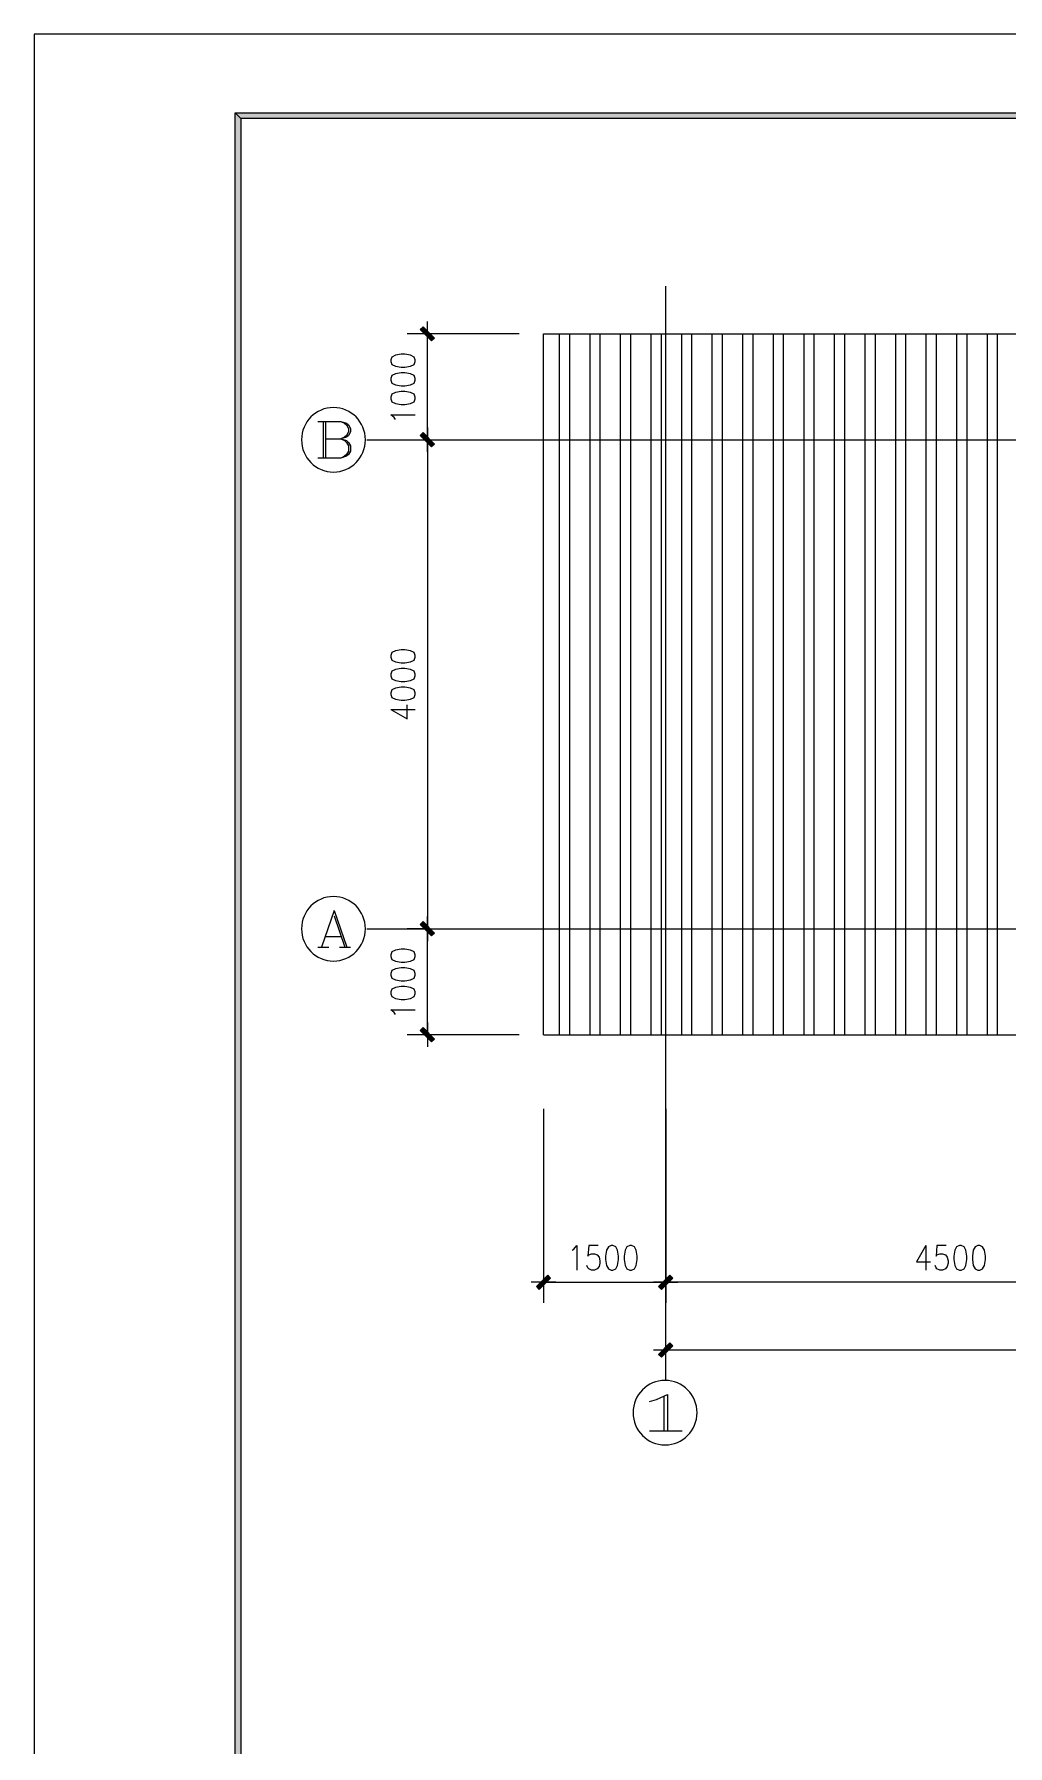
# Model space of a CAD drawing. Header units: millimetres. Extents: x 0 to 586, y 0 to 414.
# Drawn here: x 0 to 117.8, y 207 to 414.1 of the extents above; entities that cross this region are included whole.
import ezdxf

# ---------------------------------------------------------------- set-up
doc = ezdxf.new("R2010")
doc.units = ezdxf.units.MM

msp = doc.modelspace()

# ---------------------------------------------------------------- hatches: boundary and pattern name
h = msp.add_hatch(color=0)
h.dxf.hatch_style = 2
h.paths.add_polyline_path([(576.117861, 404.569083), (575.429944, 403.877639), (24.994306, 403.877639), (24.302861, 404.569083)])
h = msp.add_hatch(color=0)
h.dxf.hatch_style = 2
h.paths.add_polyline_path([(24.302861, 404.569083), (24.994306, 403.877639), (24.994306, 10.205861), (24.302861, 9.514417)])
h = msp.add_hatch(color=0)
h.dxf.hatch_style = 2
h.paths.add_polyline_path([(48.425806, 377.327583), (48.076556, 376.978333), (46.697194, 378.357694), (47.042917, 378.706944)])
h = msp.add_hatch(color=0)
h.dxf.hatch_style = 2
h.paths.add_polyline_path([(48.425806, 364.511167), (48.076556, 364.161917), (46.697194, 365.541278), (47.042917, 365.890528)])
h = msp.add_hatch(color=0)
h.dxf.hatch_style = 2
h.paths.add_polyline_path([(46.697194, 365.541278), (47.042917, 365.890528), (48.425806, 364.511167), (48.076556, 364.161917)])
h = msp.add_hatch(color=0)
h.dxf.hatch_style = 2
h.paths.add_polyline_path([(46.697194, 306.3875), (47.042917, 306.733222), (48.425806, 305.353861), (48.076556, 305.004611)])
h = msp.add_hatch(color=0)
h.dxf.hatch_style = 2
h.paths.add_polyline_path([(48.425806, 305.353861), (48.076556, 305.004611), (46.697194, 306.3875), (47.042917, 306.733222)])
h = msp.add_hatch(color=0)
h.dxf.hatch_style = 2
h.paths.add_polyline_path([(46.697194, 293.571083), (47.042917, 293.916806), (48.425806, 292.537444), (48.076556, 292.188194)])
h = msp.add_hatch(color=0)
h.dxf.hatch_style = 2
h.paths.add_polyline_path([(62.120639, 263.973028), (62.469889, 263.623778), (61.090528, 262.244417), (60.741278, 262.593667)])
h = msp.add_hatch(color=0)
h.dxf.hatch_style = 2
h.paths.add_polyline_path([(76.909083, 263.973028), (77.258333, 263.623778), (75.878972, 262.244417), (75.529722, 262.593667)])
h = msp.add_hatch(color=0)
h.dxf.hatch_style = 2
h.paths.add_polyline_path([(75.878972, 262.244417), (75.529722, 262.593667), (76.909083, 263.973028), (77.258333, 263.623778)])
h = msp.add_hatch(color=0)
h.dxf.hatch_style = 2
h.paths.add_polyline_path([(76.909083, 255.770944), (77.258333, 255.421694), (75.878972, 254.042333), (75.529722, 254.388056)])

# ---------------------------------------------------------------- linework, layer by layer
at = {"color": 0, "lineweight": 0}
for points in [[(0, 0), (585.632278, 0), (585.632278, 414.0835), (0, 414.0835)], [(576.117861, 404.569083), (575.429944, 403.877639), (24.994306, 403.877639), (24.302861, 404.569083)], [(24.302861, 404.569083), (24.994306, 403.877639), (24.994306, 10.205861), (24.302861, 9.514417)], [(48.425806, 377.327583), (48.076556, 376.978333), (46.697194, 378.357694), (47.042917, 378.706944)], [(43.123556, 374.477139), (43.264667, 374.138472), (43.688, 373.912694), (44.390028, 373.799806), (44.813361, 373.799806), (45.518917, 373.912694), (45.94225, 374.138472), (46.079833, 374.477139), (46.079833, 374.702917), (45.94225, 375.038056), (45.518917, 375.263833), (44.813361, 375.376722), (44.390028, 375.376722), (43.688, 375.263833), (43.264667, 375.038056), (43.123556, 374.702917)], [(43.123556, 372.222889), (43.264667, 371.884222), (43.688, 371.658444), (44.390028, 371.545556), (44.813361, 371.545556), (45.518917, 371.658444), (45.94225, 371.884222), (46.079833, 372.222889), (46.079833, 372.448667), (45.94225, 372.787333), (45.518917, 373.009583), (44.813361, 373.122472), (44.390028, 373.122472), (43.688, 373.009583), (43.264667, 372.787333), (43.123556, 372.448667)], [(43.123556, 369.968639), (43.264667, 369.629972), (43.688, 369.404194), (44.390028, 369.291306), (44.813361, 369.291306), (45.518917, 369.404194), (45.94225, 369.629972), (46.079833, 369.968639), (46.079833, 370.194417), (45.94225, 370.533083), (45.518917, 370.758861), (44.813361, 370.87175), (44.390028, 370.87175), (43.688, 370.758861), (43.264667, 370.533083), (43.123556, 370.194417)], [(48.425806, 364.511167), (48.076556, 364.161917), (46.697194, 365.541278), (47.042917, 365.890528)], [(46.697194, 365.541278), (47.042917, 365.890528), (48.425806, 364.511167), (48.076556, 364.161917)], [(43.123556, 338.716056), (43.264667, 338.377389), (43.688, 338.151611), (44.390028, 338.038722), (44.813361, 338.038722), (45.518917, 338.151611), (45.94225, 338.377389), (46.079833, 338.716056), (46.079833, 338.941833), (45.94225, 339.2805), (45.518917, 339.50275), (44.813361, 339.615639), (44.390028, 339.615639), (43.688, 339.50275), (43.264667, 339.2805), (43.123556, 338.941833)], [(43.123556, 336.461806), (43.264667, 336.123139), (43.688, 335.897361), (44.390028, 335.784472), (44.813361, 335.784472), (45.518917, 335.897361), (45.94225, 336.123139), (46.079833, 336.461806), (46.079833, 336.687583), (45.94225, 337.02625), (45.518917, 337.252028), (44.813361, 337.364917), (44.390028, 337.364917), (43.688, 337.252028), (43.264667, 337.02625), (43.123556, 336.687583)], [(43.123556, 334.207556), (43.264667, 333.868889), (43.688, 333.646639), (44.390028, 333.53375), (44.813361, 333.53375), (45.518917, 333.646639), (45.94225, 333.868889), (46.079833, 334.207556), (46.079833, 334.433333), (45.94225, 334.772), (45.518917, 334.997778), (44.813361, 335.110667), (44.390028, 335.110667), (43.688, 334.997778), (43.264667, 334.772), (43.123556, 334.433333)], [(46.697194, 306.3875), (47.042917, 306.733222), (48.425806, 305.353861), (48.076556, 305.004611)], [(48.425806, 305.353861), (48.076556, 305.004611), (46.697194, 306.3875), (47.042917, 306.733222)], [(43.123556, 302.503417), (43.264667, 302.16475), (43.688, 301.9425), (44.390028, 301.829611), (44.813361, 301.829611), (45.518917, 301.9425), (45.94225, 302.16475), (46.079833, 302.503417), (46.079833, 302.729194), (45.94225, 303.067861), (45.518917, 303.293639), (44.813361, 303.406528), (44.390028, 303.406528), (43.688, 303.293639), (43.264667, 303.067861), (43.123556, 302.729194)], [(43.123556, 300.249167), (43.264667, 299.914028), (43.688, 299.68825), (44.390028, 299.575361), (44.813361, 299.575361), (45.518917, 299.68825), (45.94225, 299.914028), (46.079833, 300.249167), (46.079833, 300.474944), (45.94225, 300.813611), (45.518917, 301.039389), (44.813361, 301.152278), (44.390028, 301.152278), (43.688, 301.039389), (43.264667, 300.813611), (43.123556, 300.474944)], [(43.123556, 297.998444), (43.264667, 297.659778), (43.688, 297.434), (44.390028, 297.321111), (44.813361, 297.321111), (45.518917, 297.434), (45.94225, 297.659778), (46.079833, 297.998444), (46.079833, 298.224222), (45.94225, 298.559361), (45.518917, 298.785139), (44.813361, 298.898028), (44.390028, 298.898028), (43.688, 298.785139), (43.264667, 298.559361), (43.123556, 298.224222)], [(46.697194, 293.571083), (47.042917, 293.916806), (48.425806, 292.537444), (48.076556, 292.188194)], [(69.790028, 267.546667), (69.451361, 267.405556), (69.225583, 266.982222), (69.112694, 266.276667), (69.112694, 265.856861), (69.225583, 265.151306), (69.451361, 264.727972), (69.790028, 264.586861), (70.012278, 264.586861), (70.350944, 264.727972), (70.576722, 265.151306), (70.689611, 265.856861), (70.689611, 266.276667), (70.576722, 266.982222), (70.350944, 267.405556), (70.012278, 267.546667)], [(72.04075, 267.546667), (71.702083, 267.405556), (71.479833, 266.982222), (71.366944, 266.276667), (71.366944, 265.856861), (71.479833, 265.151306), (71.702083, 264.727972), (72.04075, 264.586861), (72.266528, 264.586861), (72.605194, 264.727972), (72.830972, 265.151306), (72.943861, 265.856861), (72.943861, 266.276667), (72.830972, 266.982222), (72.605194, 267.405556), (72.266528, 267.546667)], [(111.915222, 267.546667), (111.576556, 267.405556), (111.350778, 266.982222), (111.237889, 266.276667), (111.237889, 265.856861), (111.350778, 265.151306), (111.576556, 264.727972), (111.915222, 264.586861), (112.141, 264.586861), (112.479667, 264.727972), (112.705444, 265.151306), (112.814806, 265.856861), (112.814806, 266.276667), (112.705444, 266.982222), (112.479667, 267.405556), (112.141, 267.546667)], [(114.169472, 267.546667), (113.830806, 267.405556), (113.605028, 266.982222), (113.492139, 266.276667), (113.492139, 265.856861), (113.605028, 265.151306), (113.830806, 264.727972), (114.169472, 264.586861), (114.39525, 264.586861), (114.730389, 264.727972), (114.956167, 265.151306), (115.069056, 265.856861), (115.069056, 266.276667), (114.956167, 266.982222), (114.730389, 267.405556), (114.39525, 267.546667)], [(62.120639, 263.973028), (62.469889, 263.623778), (61.090528, 262.244417), (60.741278, 262.593667)], [(76.909083, 263.973028), (77.258333, 263.623778), (75.878972, 262.244417), (75.529722, 262.593667)], [(75.878972, 262.244417), (75.529722, 262.593667), (76.909083, 263.973028), (77.258333, 263.623778)], [(76.909083, 255.770944), (77.258333, 255.421694), (75.878972, 254.042333), (75.529722, 254.388056)]]:
    msp.add_lwpolyline(points, close=True, dxfattribs=at)
for points in [[(76.394028, 277.230417), (76.394028, 383.621139)], [(47.5615, 376.3645), (47.5615, 379.320778)], [(58.645778, 377.842639), (45.095583, 377.842639)], [(47.5615, 365.036806), (47.5615, 377.832056)], [(61.605583, 293.0525), (61.605583, 377.842639)], [(61.605583, 377.842639), (229.210306, 377.842639)], [(63.545861, 365.026222), (63.545861, 377.842639)], [(64.777056, 365.026222), (64.777056, 377.842639)], [(67.242972, 365.026222), (67.242972, 377.842639)], [(67.242972, 365.026222), (67.242972, 377.842639)], [(68.474167, 365.026222), (68.474167, 377.842639)], [(68.474167, 365.026222), (68.474167, 377.842639)], [(70.940083, 365.026222), (70.940083, 377.842639)], [(70.940083, 365.026222), (70.940083, 377.842639)], [(72.171278, 365.026222), (72.171278, 377.842639)], [(72.171278, 365.026222), (72.171278, 377.842639)], [(74.637194, 365.026222), (74.637194, 377.842639)], [(74.637194, 365.026222), (74.637194, 377.842639)], [(75.868389, 365.026222), (75.868389, 377.842639)], [(75.868389, 365.026222), (75.868389, 377.842639)], [(78.334306, 365.026222), (78.334306, 377.842639)], [(78.334306, 365.026222), (78.334306, 377.842639)], [(79.5655, 365.026222), (79.5655, 377.842639)], [(79.5655, 365.026222), (79.5655, 377.842639)], [(82.031417, 365.026222), (82.031417, 377.842639)], [(82.031417, 365.026222), (82.031417, 377.842639)], [(83.262611, 365.026222), (83.262611, 377.842639)], [(83.262611, 365.026222), (83.262611, 377.842639)], [(85.728528, 365.026222), (85.728528, 377.842639)], [(85.728528, 365.026222), (85.728528, 377.842639)], [(86.959722, 365.026222), (86.959722, 377.842639)], [(86.959722, 365.026222), (86.959722, 377.842639)], [(89.425639, 365.026222), (89.425639, 377.842639)], [(89.425639, 365.026222), (89.425639, 377.842639)], [(90.660361, 365.026222), (90.660361, 377.842639)], [(90.660361, 365.026222), (90.660361, 377.842639)], [(93.12275, 365.026222), (93.12275, 377.842639)], [(93.12275, 365.026222), (93.12275, 377.842639)], [(94.357472, 365.026222), (94.357472, 377.842639)], [(94.357472, 365.026222), (94.357472, 377.842639)], [(96.819861, 365.026222), (96.819861, 377.842639)], [(96.819861, 365.026222), (96.819861, 377.842639)], [(98.054583, 365.026222), (98.054583, 377.842639)], [(98.054583, 365.026222), (98.054583, 377.842639)], [(100.516972, 365.026222), (100.516972, 377.842639)], [(100.516972, 365.026222), (100.516972, 377.842639)], [(101.751694, 365.026222), (101.751694, 377.842639)], [(101.751694, 365.026222), (101.751694, 377.842639)], [(104.214083, 365.026222), (104.214083, 377.842639)], [(104.214083, 365.026222), (104.214083, 377.842639)], [(105.448806, 365.026222), (105.448806, 377.842639)], [(105.448806, 365.026222), (105.448806, 377.842639)], [(107.911194, 365.026222), (107.911194, 377.842639)], [(107.911194, 365.026222), (107.911194, 377.842639)], [(109.145917, 365.026222), (109.145917, 377.842639)], [(109.145917, 365.026222), (109.145917, 377.842639)], [(111.608306, 365.026222), (111.608306, 377.842639)], [(111.608306, 365.026222), (111.608306, 377.842639)], [(112.843028, 365.026222), (112.843028, 377.842639)], [(112.843028, 365.026222), (112.843028, 377.842639)], [(115.305417, 365.026222), (115.305417, 377.842639)], [(115.305417, 365.026222), (115.305417, 377.842639)], [(116.540139, 365.026222), (116.540139, 377.842639)], [(116.540139, 365.026222), (116.540139, 377.842639)], [(34.307639, 367.234611), (37.091056, 367.234611), (37.786028, 367.022944), (38.018861, 366.814806), (38.248167, 366.391472), (38.248167, 365.971667), (38.018861, 365.551861), (37.786028, 365.340194), (37.091056, 365.132056)], [(35.002611, 362.817833), (35.002611, 367.234611)], [(35.235444, 367.234611), (35.235444, 362.817833)], [(37.091056, 367.234611), (37.553194, 367.022944), (37.786028, 366.814806), (38.018861, 366.391472), (38.018861, 365.971667), (37.786028, 365.551861), (37.553194, 365.340194), (37.091056, 365.132056)], [(43.688, 367.488611), (43.546889, 367.714389), (43.123556, 368.053056), (46.079833, 368.053056)], [(47.5615, 363.548083), (47.5615, 366.504361)], [(47.5615, 366.504361), (47.5615, 363.548083)], [(35.235444, 365.132056), (37.091056, 365.132056), (37.786028, 364.920389), (38.018861, 364.708722), (38.248167, 364.288917), (38.248167, 363.657444), (38.018861, 363.237639), (37.786028, 363.025972), (37.091056, 362.817833), (34.307639, 362.817833)], [(37.091056, 365.132056), (37.553194, 364.920389), (37.786028, 364.708722), (38.018861, 364.288917), (38.018861, 363.657444), (37.786028, 363.237639), (37.553194, 363.025972), (37.091056, 362.817833)], [(40.220194, 365.026222), (49.953333, 365.026222)], [(44.601694, 365.026222), (45.095583, 365.026222)], [(47.5615, 365.015639), (47.5615, 305.8795)], [(49.953333, 365.026222), (229.210306, 365.026222)], [(63.545861, 335.449333), (63.545861, 365.026222)], [(64.777056, 335.449333), (64.777056, 365.026222)], [(67.242972, 335.449333), (67.242972, 365.026222)], [(67.242972, 335.449333), (67.242972, 365.026222)], [(68.474167, 335.449333), (68.474167, 365.026222)], [(68.474167, 335.449333), (68.474167, 365.026222)], [(70.940083, 335.449333), (70.940083, 365.026222)], [(70.940083, 335.449333), (70.940083, 365.026222)], [(72.171278, 335.449333), (72.171278, 365.026222)], [(72.171278, 335.449333), (72.171278, 365.026222)], [(74.637194, 335.449333), (74.637194, 365.026222)], [(74.637194, 335.449333), (74.637194, 365.026222)], [(75.868389, 335.449333), (75.868389, 365.026222)], [(75.868389, 335.449333), (75.868389, 365.026222)], [(78.334306, 335.449333), (78.334306, 365.026222)], [(78.334306, 335.449333), (78.334306, 365.026222)], [(79.5655, 335.449333), (79.5655, 365.026222)], [(79.5655, 335.449333), (79.5655, 365.026222)], [(82.031417, 335.449333), (82.031417, 365.026222)], [(82.031417, 335.449333), (82.031417, 365.026222)], [(83.262611, 335.449333), (83.262611, 365.026222)], [(83.262611, 335.449333), (83.262611, 365.026222)], [(85.728528, 335.449333), (85.728528, 365.026222)], [(85.728528, 335.449333), (85.728528, 365.026222)], [(86.959722, 335.449333), (86.959722, 365.026222)], [(86.959722, 335.449333), (86.959722, 365.026222)], [(89.425639, 335.449333), (89.425639, 365.026222)], [(89.425639, 335.449333), (89.425639, 365.026222)], [(90.660361, 335.449333), (90.660361, 365.026222)], [(90.660361, 335.449333), (90.660361, 365.026222)], [(93.12275, 335.449333), (93.12275, 365.026222)], [(93.12275, 335.449333), (93.12275, 365.026222)], [(94.357472, 335.449333), (94.357472, 365.026222)], [(94.357472, 335.449333), (94.357472, 365.026222)], [(96.819861, 335.449333), (96.819861, 365.026222)], [(96.819861, 335.449333), (96.819861, 365.026222)], [(98.054583, 335.449333), (98.054583, 365.026222)], [(98.054583, 335.449333), (98.054583, 365.026222)], [(100.516972, 335.449333), (100.516972, 365.026222)], [(100.516972, 335.449333), (100.516972, 365.026222)], [(101.751694, 335.449333), (101.751694, 365.026222)], [(101.751694, 335.449333), (101.751694, 365.026222)], [(104.214083, 335.449333), (104.214083, 365.026222)], [(104.214083, 335.449333), (104.214083, 365.026222)], [(105.448806, 335.449333), (105.448806, 365.026222)], [(105.448806, 335.449333), (105.448806, 365.026222)], [(107.911194, 335.449333), (107.911194, 365.026222)], [(107.911194, 335.449333), (107.911194, 365.026222)], [(109.145917, 335.449333), (109.145917, 365.026222)], [(109.145917, 335.449333), (109.145917, 365.026222)], [(111.608306, 335.449333), (111.608306, 365.026222)], [(111.608306, 335.449333), (111.608306, 365.026222)], [(112.843028, 335.449333), (112.843028, 365.026222)], [(112.843028, 335.449333), (112.843028, 365.026222)], [(115.305417, 335.449333), (115.305417, 365.026222)], [(115.305417, 335.449333), (115.305417, 365.026222)], [(116.540139, 335.449333), (116.540139, 365.026222)], [(116.540139, 335.449333), (116.540139, 365.026222)], [(63.545861, 305.868917), (63.545861, 335.449333)], [(64.777056, 305.868917), (64.777056, 335.449333)], [(67.242972, 305.868917), (67.242972, 335.449333)], [(67.242972, 305.868917), (67.242972, 335.449333)], [(68.474167, 305.868917), (68.474167, 335.449333)], [(68.474167, 305.868917), (68.474167, 335.449333)], [(70.940083, 305.868917), (70.940083, 335.449333)], [(70.940083, 305.868917), (70.940083, 335.449333)], [(72.171278, 305.868917), (72.171278, 335.449333)], [(72.171278, 305.868917), (72.171278, 335.449333)], [(74.637194, 305.868917), (74.637194, 335.449333)], [(74.637194, 305.868917), (74.637194, 335.449333)], [(75.868389, 305.868917), (75.868389, 335.449333)], [(75.868389, 305.868917), (75.868389, 335.449333)], [(78.334306, 305.868917), (78.334306, 335.449333)], [(78.334306, 305.868917), (78.334306, 335.449333)], [(79.5655, 305.868917), (79.5655, 335.449333)], [(79.5655, 305.868917), (79.5655, 335.449333)], [(82.031417, 305.868917), (82.031417, 335.449333)], [(82.031417, 305.868917), (82.031417, 335.449333)], [(83.262611, 305.868917), (83.262611, 335.449333)], [(83.262611, 305.868917), (83.262611, 335.449333)], [(85.728528, 305.868917), (85.728528, 335.449333)], [(85.728528, 305.868917), (85.728528, 335.449333)], [(86.959722, 305.868917), (86.959722, 335.449333)], [(86.959722, 305.868917), (86.959722, 335.449333)], [(89.425639, 305.868917), (89.425639, 335.449333)], [(89.425639, 305.868917), (89.425639, 335.449333)], [(90.660361, 305.868917), (90.660361, 335.449333)], [(90.660361, 305.868917), (90.660361, 335.449333)], [(93.12275, 305.868917), (93.12275, 335.449333)], [(93.12275, 305.868917), (93.12275, 335.449333)], [(94.357472, 305.868917), (94.357472, 335.449333)], [(94.357472, 305.868917), (94.357472, 335.449333)], [(96.819861, 305.868917), (96.819861, 335.449333)], [(96.819861, 305.868917), (96.819861, 335.449333)], [(98.054583, 305.868917), (98.054583, 335.449333)], [(98.054583, 305.868917), (98.054583, 335.449333)], [(100.516972, 305.868917), (100.516972, 335.449333)], [(100.516972, 305.868917), (100.516972, 335.449333)], [(101.751694, 305.868917), (101.751694, 335.449333)], [(101.751694, 305.868917), (101.751694, 335.449333)], [(104.214083, 305.868917), (104.214083, 335.449333)], [(104.214083, 305.868917), (104.214083, 335.449333)], [(105.448806, 305.868917), (105.448806, 335.449333)], [(105.448806, 305.868917), (105.448806, 335.449333)], [(107.911194, 305.868917), (107.911194, 335.449333)], [(107.911194, 305.868917), (107.911194, 335.449333)], [(109.145917, 305.868917), (109.145917, 335.449333)], [(109.145917, 305.868917), (109.145917, 335.449333)], [(111.608306, 305.868917), (111.608306, 335.449333)], [(111.608306, 305.868917), (111.608306, 335.449333)], [(112.843028, 305.868917), (112.843028, 335.449333)], [(112.843028, 305.868917), (112.843028, 335.449333)], [(115.305417, 305.868917), (115.305417, 335.449333)], [(115.305417, 305.868917), (115.305417, 335.449333)], [(116.540139, 305.868917), (116.540139, 335.449333)], [(116.540139, 305.868917), (116.540139, 335.449333)], [(43.123556, 332.404861), (45.095583, 331.2795), (45.095583, 332.969306)], [(43.123556, 332.404861), (46.079833, 332.404861)], [(36.276139, 308.077306), (34.745083, 303.660528)], [(36.276139, 308.077306), (37.810722, 303.660528)], [(36.276139, 307.449361), (37.592, 303.660528)], [(47.5615, 307.350583), (47.5615, 304.390778)], [(47.5615, 304.390778), (47.5615, 307.350583)], [(35.182528, 304.923472), (37.154556, 304.923472)], [(40.220194, 305.868917), (49.953333, 305.868917)], [(46.993528, 305.868917), (45.095583, 305.868917)], [(47.5615, 293.063083), (47.5615, 305.861861)], [(49.953333, 305.868917), (229.210306, 305.868917)], [(63.545861, 293.0525), (63.545861, 305.868917)], [(64.777056, 293.0525), (64.777056, 305.868917)], [(67.242972, 293.0525), (67.242972, 305.868917)], [(67.242972, 293.0525), (67.242972, 305.868917)], [(68.474167, 293.0525), (68.474167, 305.868917)], [(68.474167, 293.0525), (68.474167, 305.868917)], [(70.940083, 293.0525), (70.940083, 305.868917)], [(70.940083, 293.0525), (70.940083, 305.868917)], [(72.171278, 293.0525), (72.171278, 305.868917)], [(72.171278, 293.0525), (72.171278, 305.868917)], [(74.637194, 293.0525), (74.637194, 305.868917)], [(74.637194, 293.0525), (74.637194, 305.868917)], [(75.868389, 293.0525), (75.868389, 305.868917)], [(75.868389, 293.0525), (75.868389, 305.868917)], [(78.334306, 293.0525), (78.334306, 305.868917)], [(78.334306, 293.0525), (78.334306, 305.868917)], [(79.5655, 293.0525), (79.5655, 305.868917)], [(79.5655, 293.0525), (79.5655, 305.868917)], [(82.031417, 293.0525), (82.031417, 305.868917)], [(82.031417, 293.0525), (82.031417, 305.868917)], [(83.262611, 293.0525), (83.262611, 305.868917)], [(83.262611, 293.0525), (83.262611, 305.868917)], [(85.728528, 293.0525), (85.728528, 305.868917)], [(85.728528, 293.0525), (85.728528, 305.868917)], [(86.959722, 293.0525), (86.959722, 305.868917)], [(86.959722, 293.0525), (86.959722, 305.868917)], [(89.425639, 293.0525), (89.425639, 305.868917)], [(89.425639, 293.0525), (89.425639, 305.868917)], [(90.660361, 293.0525), (90.660361, 305.868917)], [(90.660361, 293.0525), (90.660361, 305.868917)], [(93.12275, 293.0525), (93.12275, 305.868917)], [(93.12275, 293.0525), (93.12275, 305.868917)], [(94.357472, 293.0525), (94.357472, 305.868917)], [(94.357472, 293.0525), (94.357472, 305.868917)], [(96.819861, 293.0525), (96.819861, 305.868917)], [(96.819861, 293.0525), (96.819861, 305.868917)], [(98.054583, 293.0525), (98.054583, 305.868917)], [(98.054583, 293.0525), (98.054583, 305.868917)], [(100.516972, 293.0525), (100.516972, 305.868917)], [(100.516972, 293.0525), (100.516972, 305.868917)], [(101.751694, 293.0525), (101.751694, 305.868917)], [(101.751694, 293.0525), (101.751694, 305.868917)], [(104.214083, 293.0525), (104.214083, 305.868917)], [(104.214083, 293.0525), (104.214083, 305.868917)], [(105.448806, 293.0525), (105.448806, 305.868917)], [(105.448806, 293.0525), (105.448806, 305.868917)], [(107.911194, 293.0525), (107.911194, 305.868917)], [(107.911194, 293.0525), (107.911194, 305.868917)], [(109.145917, 293.0525), (109.145917, 305.868917)], [(109.145917, 293.0525), (109.145917, 305.868917)], [(111.608306, 293.0525), (111.608306, 305.868917)], [(111.608306, 293.0525), (111.608306, 305.868917)], [(112.843028, 293.0525), (112.843028, 305.868917)], [(112.843028, 293.0525), (112.843028, 305.868917)], [(115.305417, 293.0525), (115.305417, 305.868917)], [(115.305417, 293.0525), (115.305417, 305.868917)], [(116.540139, 293.0525), (116.540139, 305.868917)], [(116.540139, 293.0525), (116.540139, 305.868917)], [(34.307639, 303.660528), (35.619972, 303.660528)], [(36.935833, 303.660528), (38.248167, 303.660528)], [(43.688, 295.518417), (43.546889, 295.744194), (43.123556, 296.082861), (46.079833, 296.082861)], [(47.5615, 294.534167), (47.5615, 291.574361)], [(58.645778, 293.0525), (45.095583, 293.0525)], [(61.605583, 293.0525), (229.210306, 293.0525)], [(61.605583, 284.102528), (61.605583, 260.642806)], [(76.394028, 284.102528), (76.394028, 260.642806)], [(76.394028, 279.862139), (76.394028, 260.642806)], [(76.394028, 251.276556), (76.394028, 277.230417)], [(65.05575, 266.982222), (65.281528, 267.123333), (65.620194, 267.546667), (65.620194, 264.586861)], [(68.209583, 267.546667), (67.084222, 267.546667), (66.971333, 266.276667), (67.084222, 266.417778), (67.422889, 266.558889), (67.761556, 266.558889), (68.096694, 266.417778), (68.322472, 266.135556), (68.435361, 265.71575), (68.435361, 265.433528), (68.322472, 265.010194), (68.096694, 264.727972), (67.761556, 264.586861), (67.422889, 264.586861), (67.084222, 264.727972), (66.971333, 264.869083), (66.858444, 265.151306)], [(107.858278, 267.546667), (106.732917, 265.574639), (108.422722, 265.574639)], [(107.858278, 267.546667), (107.858278, 264.586861)], [(110.338306, 267.546667), (109.209417, 267.546667), (109.096528, 266.276667), (109.209417, 266.417778), (109.548083, 266.558889), (109.88675, 266.558889), (110.225417, 266.417778), (110.451194, 266.135556), (110.564083, 265.71575), (110.564083, 265.433528), (110.451194, 265.010194), (110.225417, 264.727972), (109.88675, 264.586861), (109.548083, 264.586861), (109.209417, 264.727972), (109.096528, 264.869083), (108.987167, 265.151306)], [(63.083722, 263.108722), (60.127444, 263.108722)], [(61.616167, 263.108722), (76.383444, 263.108722)], [(77.872167, 263.108722), (74.915889, 263.108722)], [(74.915889, 263.108722), (77.872167, 263.108722)], [(145.397361, 263.108722), (76.404611, 263.108722)], [(77.872167, 254.906639), (74.915889, 254.906639)], [(214.411278, 254.906639), (76.404611, 254.906639)], [(74.422, 248.701278), (75.296889, 248.912944), (76.61275, 249.544417), (76.61275, 245.127639)], [(76.175306, 249.33275), (76.175306, 245.127639)], [(74.422, 245.127639), (78.366056, 245.127639)]]:
    msp.add_lwpolyline(points, dxfattribs=at)
for centre, ratio in [((36.198528, 365.024458), 0.989607), ((36.198528, 305.870681), 0.989607), ((76.314653, 247.334264), 0.990059)]:
    msp.add_ellipse(centre, major_axis=(0, 3.903486), ratio=ratio, start_param=0, end_param=6.283185, dxfattribs=at)

doc.saveas('drawing.dxf')
